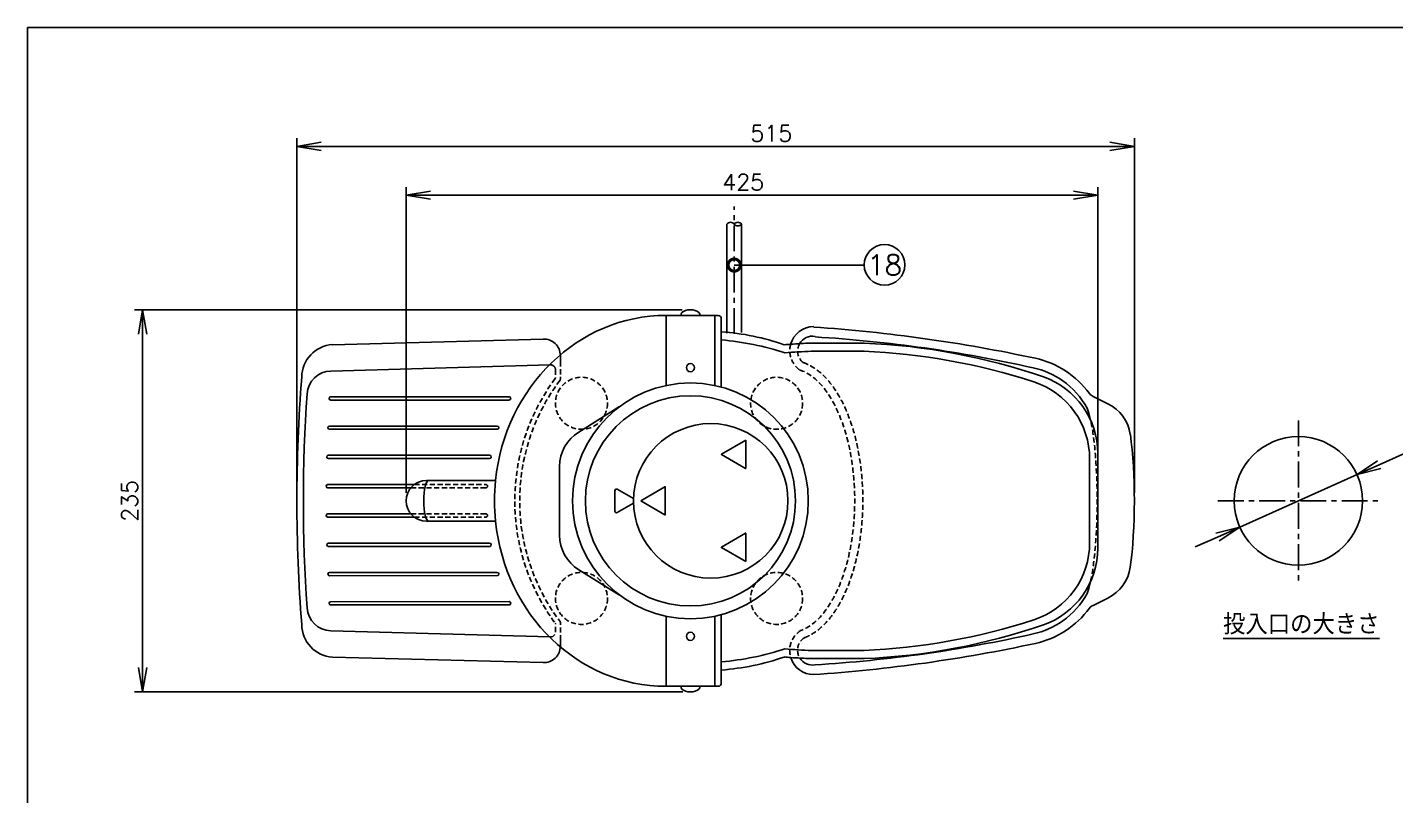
# Model space of a CAD drawing. Extents: x 115 to 2025, y 0 to 1377.
# Drawn here: x 115 to 956, y 904 to 1377 of the extents above; entities that cross this region are included whole.
import ezdxf
from ezdxf.enums import TextEntityAlignment as Align

# ---------------------------------------------------------------- set-up
doc = ezdxf.new("R2010")
doc.units = 0
doc.header["$LTSCALE"] = 0.5
doc.header["$PDMODE"] = 3
doc.linetypes.add('CENTER', pattern=[50.8, 31.75, -6.35, 6.35, -6.35])
doc.linetypes.add('HIDDEN', pattern=[9.525, 6.35, -3.175])
doc.layers.get('0').update_dxf_attribs({"linetype": 'CONTINUOUS'})
doc.layers.get('DEFPOINTS').update_dxf_attribs({"linetype": 'CONTINUOUS'})
for name, color, linetype in [('DANMEN', 7, 'CONTINUOUS'), ('KIKI-2D2', 7, 'CONTINUOUS'), ('SIYOU', 7, 'CONTINUOUS'), ('SUNPOU', 7, 'CONTINUOUS'), ('WAKU', 7, 'CONTINUOUS')]:
    doc.layers.add(name, color=color, linetype=linetype)
doc.styles.add('BIGFONT', font='romans', dxfattribs={"bigfont": 'bigfont'})
doc.styles.get("Standard").update_dxf_attribs({"font": 'ROMANS', "bigfont": 'EXTFONT.shx'})
doc.dimstyles.get("Standard").update_dxf_attribs({"dimscale": 5, "dimtxt": 2, "dimasz": 3, "dimexe": 1, "dimexo": 1, "dimgap": 0.6, "dimtad": 3, "dimdec": 0, "dimzin": 0, "dimdsep": 46, "dimtxsty": 'STANDARD', "dimblk1": 'OPEN', "dimblk2": 'OPEN', "dimsah": 1, "dimcen": 1.5, "dimadec": 0, "dimazin": 0, "dimtfac": 1, "dimtdec": 0, "dimtmove": 0, "dimatfit": 0, "dimldrblk": 'DOTSMALL', "dimfxl": 1, "dimtvp": 1, "dimtolj": 1, "dimtzin": 0, "dimarcsym": 0})

# ---------------------------------------------------------------- blocks, each defined once
blk = doc.blocks.new('_OPEN')
at = {"color": 0, "linetype": 'ByBlock'}
for p, q in [((-1, 0.167), (0, 0)), ((0, 0), (-1, -0.167)), ((0, 0), (-1, 0))]:
    blk.add_line(p, q, dxfattribs=at)
blk = doc.blocks.new('*D3')
at = {"layer": 'DEFPOINTS', "color": 0}
for p in [(932.67, 1101.74), (860.54, 1069.51)]:
    blk.add_point(p, dxfattribs=at)
at = {"layer": 'SUNPOU', "color": 0, "lineweight": -2}
for p, q in [((946.36, 1107.86), (993.72, 1129.03)), ((860.54, 1069.51), (932.67, 1101.74)), ((846.85, 1063.39), (833.15, 1057.27))]:
    blk.add_line(p, q, dxfattribs=at)
at = {"layer": 'SUNPOU', "color": 0, "lineweight": -2, "xscale": 15, "yscale": 15, "zscale": 15}
for p, rotation in [((932.67, 1101.74), 204.0801381402161), ((860.54, 1069.51), 24.0801381402161)]:
    blk.add_blockref('_OPEN', p, dxfattribs=dict(at, rotation=rotation))
at = {"layer": 'SUNPOU', "color": 0, "insert": (976.41, 1130.06), "char_height": 10, "attachment_point": 5, "rotation": 24.08014}
blk.add_mtext('\\A1;∅79', dxfattribs=at)
blk = doc.blocks.new('_DotSmall')
at = {"color": 0, "linetype": 'ByBlock', "const_width": 0.5}
blk.add_lwpolyline([(-0.0625, 0, 1), (0.0625, 0, 1)], format="xyb", close=True, dxfattribs=at)
blk = doc.blocks.new('*D14')
at = {"layer": 'DEFPOINTS', "color": 0}
for p in [(795.76, 1303.57), (795.76, 1085.63), (280.75, 1080.51)]:
    blk.add_point(p, dxfattribs=at)
at = {"layer": 'SUNPOU', "color": 0, "lineweight": -2}
for p, q in [((280.75, 1085.51), (280.75, 1308.57)), ((795.76, 1090.63), (795.76, 1308.57)), ((295.75, 1303.57), (780.76, 1303.57))]:
    blk.add_line(p, q, dxfattribs=at)
at = {"layer": 'SUNPOU', "color": 0, "lineweight": -2, "xscale": 15, "yscale": 15, "zscale": 15, "rotation": 180}
blk.add_blockref('_OPEN', (280.75, 1303.57), dxfattribs=at)
at = {"layer": 'SUNPOU', "color": 0, "lineweight": -2, "xscale": 15, "yscale": 15, "zscale": 15}
blk.add_blockref('_OPEN', (795.76, 1303.57), dxfattribs=at)
at = {"layer": 'SUNPOU', "color": 0, "insert": (572.48, 1311.57), "char_height": 10, "attachment_point": 5}
blk.add_mtext('\\A1;515', dxfattribs=at)
blk = doc.blocks.new('*D15')
at = {"layer": 'DEFPOINTS', "color": 0}
for p in [(185.89, 1203.13), (522.75, 1203.13), (523, 968.13)]:
    blk.add_point(p, dxfattribs=at)
at = {"layer": 'SUNPOU', "color": 0, "lineweight": -2}
for p, q in [((517.75, 1203.13), (180.89, 1203.13)), ((185.89, 983.13), (185.89, 1188.13)), ((518, 968.13), (180.89, 968.13))]:
    blk.add_line(p, q, dxfattribs=at)
at = {"layer": 'SUNPOU', "color": 0, "lineweight": -2, "xscale": 15, "yscale": 15, "zscale": 15}
for p, rotation in [((185.89, 1203.13), 90), ((185.89, 968.13), 270)]:
    blk.add_blockref('_OPEN', p, dxfattribs=dict(at, rotation=rotation))
at = {"layer": 'SUNPOU', "color": 0, "insert": (177.89, 1085.62), "char_height": 10, "attachment_point": 5, "rotation": 90}
blk.add_mtext('\\A1;235', dxfattribs=at)
blk = doc.blocks.new('*D16')
at = {"layer": 'DEFPOINTS', "color": 0}
for p in [(347.96, 1273.57), (347.96, 1085.63), (773.25, 1085.63)]:
    blk.add_point(p, dxfattribs=at)
at = {"layer": 'SUNPOU', "color": 0, "lineweight": -2}
for p, q in [((347.96, 1090.63), (347.96, 1278.57)), ((758.25, 1273.57), (362.96, 1273.57)), ((773.25, 1090.63), (773.25, 1278.57))]:
    blk.add_line(p, q, dxfattribs=at)
at = {"layer": 'SUNPOU', "color": 0, "lineweight": -2, "xscale": 15, "yscale": 15, "zscale": 15, "rotation": 180}
blk.add_blockref('_OPEN', (347.96, 1273.57), dxfattribs=at)
at = {"layer": 'SUNPOU', "color": 0, "lineweight": -2, "xscale": 15, "yscale": 15, "zscale": 15}
blk.add_blockref('_OPEN', (773.25, 1273.57), dxfattribs=at)
at = {"layer": 'SUNPOU', "color": 0, "insert": (555.22, 1281.57), "char_height": 10, "attachment_point": 5}
blk.add_mtext('\\A1;425', dxfattribs=at)
blk = doc.blocks.new('*U38')
at = {"color": 2}
for p, q in [((7.35, 8.68), (-7.5, 0)), ((7.5, -8.6), (7.5, 8.6)), ((7.35, -8.68), (-7.5, 0))]:
    blk.add_line(p, q, dxfattribs=at)
for centre, start, end in [((7.4, 8.6), 0, 120.31982), ((7.4, -8.6), 239.68018, 0)]:
    blk.add_arc(centre, 0.1, start, end, dxfattribs=at)
blk = doc.blocks.new('*U39')
at = {"layer": 'KIKI-2D2', "color": 0, "linetype": 'ByBlock', "lineweight": -2}
for p, rotation in [((553, 1116.37), 239.9999999999999), ((553, 1054.88), 119.9999999999999)]:
    blk.add_blockref('*U38', p, dxfattribs=dict(at, rotation=rotation))
blk.add_blockref('*U38', (499.75, 1085.63), dxfattribs=at)

msp = doc.modelspace()

# ---------------------------------------------------------------- linework, layer by layer
at = {"color": 2}
msp.add_circle((896.61, 1085.63), 39.5, dxfattribs=at)
at = {"layer": 'DANMEN', "color": 2, "linetype": 'CENTER'}
for p, q in [((549.7, 1188.33), (549.7, 1266.54)), ((896.61, 1135.13), (896.61, 1036.13)), ((847.11, 1085.63), (946.11, 1085.63))]:
    msp.add_line(p, q, dxfattribs=at)
at = {"layer": 'DANMEN', "color": 4, "linetype": 'HIDDEN'}
for centre in [(455.75, 1145.63), (575.75, 1145.63), (455.75, 1025.63), (575.75, 1025.63)]:
    msp.add_circle(centre, 16, dxfattribs=at)
at = {"layer": 'DANMEN', "color": 2, "linetype": 'HIDDEN'}
for centre, radius, start, end in [((598.61, 1178.03), 14.75, 164.66733, 233.91848), ((597.84, 1177.76), 9.12, 150.22653, 231.18075), ((598.54, 993.53), 14.75, 122.17837, 196.57315), ((597.77, 993.8), 9.12, 122.72291, 212.06123)]:
    msp.add_arc(centre, radius, start, end, dxfattribs=at)
at = {"layer": 'DANMEN', "color": 2, "linetype": 'HIDDEN', "extrusion": (0, 0, -1)}
msp.add_ellipse((583.79, 1085.93), major_axis=(0, -81.13), ratio=0.493014, start_param=3.295484, end_param=6.109952, dxfattribs=at)
at = {"layer": 'DANMEN', "color": 2, "linetype": 'HIDDEN'}
msp.add_open_spline([(592.12, 1170.65), (593.77, 1170.08), (595.38, 1169.35), (598.78, 1167.43), (600.54, 1166.2), (605.49, 1162.06), (608.49, 1158.67), (613.92, 1150.78), (616.36, 1146.27), (620.63, 1136.36), (622.47, 1130.95), (625.46, 1119.48), (626.63, 1113.42), (628.24, 1100.96), (628.69, 1094.55), (628.86, 1081.69), (628.57, 1075.25), (627.28, 1062.64), (626.28, 1056.47), (623.59, 1044.73), (621.9, 1039.15), (617.9, 1028.84), (615.6, 1024.11), (610.42, 1015.72), (607.55, 1012.06), (602.2, 1006.91), (599.85, 1005.09), (595.91, 1002.79), (594.39, 1002.06), (592.84, 1001.48)], degree=3, knots=[3.309901, 3.309901, 3.309901, 3.309901, 3.412479, 3.412479, 3.53248, 3.53248, 3.76323, 3.76323, 3.99398, 3.99398, 4.224729, 4.224729, 4.455479, 4.455479, 4.686229, 4.686229, 4.916978, 4.916978, 5.147728, 5.147728, 5.378478, 5.378478, 5.609228, 5.609228, 5.839977, 5.839977, 6.002722, 6.002722, 6.09993, 6.09993, 6.09993, 6.09993], dxfattribs=at)
at = {"layer": 'KIKI-2D2', "color": 2}
for p, q in [((545.2, 1188.83), (545.2, 1255.81)), ((554.2, 1189.13), (554.2, 1255.81)), ((507.75, 1156.56), (507.75, 1199.63)), ((516.75, 1199.63), (528.75, 1199.63)), ((537.75, 1156.56), (537.75, 1199.63)), ((541.75, 1155.59), (541.75, 1189.62)), ((596.93, 1182.63), (629.56, 1182.63)), ((596.93, 1177.63), (629.56, 1177.63)), ((479.19, 1143.58), (454.05, 1127.96)), ((768.25, 1059.9), (768.25, 1111.35)), ((773.25, 1056.58), (773.25, 1114.67)), ((442.25, 1064.53), (442.25, 1106.73)), ((454.05, 1043.29), (479.18, 1027.68)), ((507.75, 971.63), (507.75, 1014.7)), ((537.75, 971.63), (537.75, 1014.7)), ((541.75, 981.63), (541.75, 1015.66)), ((596.93, 993.63), (629.56, 993.63)), ((596.93, 988.63), (629.56, 988.63)), ((516.75, 971.63), (528.75, 971.63))]:
    msp.add_line(p, q, dxfattribs=at)
at = {"layer": 'KIKI-2D2', "color": 3}
for p, q in [((507.75, 1199.63), (516.75, 1199.63)), ((528.75, 1199.63), (539.75, 1199.63)), ((541.75, 1189.62), (541.75, 1197.63)), ((779.5, 1145.37), (770.37, 1149.86)), ((360.46, 1098.12), (402.88, 1098.12)), ((360.46, 1073.13), (402.88, 1073.13)), ((779.5, 1025.88), (770.37, 1021.39)), ((541.75, 981.63), (541.75, 973.63)), ((507.75, 971.63), (516.75, 971.63)), ((528.75, 971.63), (539.75, 971.63))]:
    msp.add_line(p, q, dxfattribs=at)
at = {"layer": 'KIKI-2D2', "color": 4}
for p, q in [((432.2, 1185.05), (302.65, 1181.66)), ((442.75, 1175.06), (442.75, 1171.34)), ((436.58, 1169.26), (301.59, 1165.45)), ((411.28, 1149.63), (301.47, 1149.63)), ((411.17, 1147.63), (301.47, 1147.63)), ((404, 1131.63), (300.75, 1131.63)), ((403.89, 1129.63), (300.75, 1129.63)), ((399.35, 1113.63), (300.07, 1113.63)), ((399.24, 1111.63), (300.07, 1111.63)), ((352.96, 1095.63), (299.73, 1095.63)), ((350.85, 1093.63), (299.73, 1093.63)), ((350.85, 1077.62), (299.73, 1077.62)), ((352.96, 1075.62), (299.73, 1075.62)), ((399.25, 1059.65), (300.08, 1059.62)), ((399.36, 1057.65), (300.08, 1057.62)), ((403.9, 1041.66), (300.77, 1041.62)), ((404.02, 1039.66), (300.77, 1039.62)), ((411.19, 1023.66), (301.48, 1023.62)), ((411.3, 1021.66), (301.49, 1021.62)), ((436.58, 1001.99), (301.59, 1005.8)), ((442.75, 996.19), (442.75, 999.91)), ((432.2, 986.21), (302.65, 989.59))]:
    msp.add_line(p, q, dxfattribs=at)
at = {"layer": 'KIKI-2D2', "color": 4, "linetype": 'HIDDEN'}
for p, q in [((442.75, 1171.34), (442.75, 1160.4)), ((439.75, 1166.27), (439.75, 1161.39)), ((439.75, 1166.27), (439.75, 1161.39)), ((352.96, 1095.63), (397.03, 1095.62)), ((350.85, 1093.63), (396.92, 1093.63)), ((350.85, 1077.62), (396.92, 1077.62)), ((352.96, 1075.62), (397.03, 1075.63)), ((439.75, 1004.98), (439.75, 1009.86)), ((442.75, 999.91), (442.75, 1010.86))]:
    msp.add_line(p, q, dxfattribs=at)
at = {"layer": 'KIKI-2D2', "color": 2}
for points in [[(549.7, 1255.81, 0.5), (554.2, 1255.81, 0.5), (549.7, 1255.81, 0.5), (545.2, 1255.81, 0.5)], [(487.77, 1086.98), (477.75, 1092.76, 0.57735), (476.25, 1091.89), (476.25, 1079.36, 0.57735), (477.75, 1078.49), (487.77, 1084.28)]]:
    msp.add_lwpolyline(points, format="xyb", dxfattribs=at)
for points in [[(766.7, 1142.59), (767.82, 1139.54), (768.82, 1135.24)], [(766.7, 1028.66), (767.82, 1031.72), (768.82, 1036.02)]]:
    msp.add_lwpolyline(points, dxfattribs=at)
for centre, radius in [((522.75, 1167.54), 2.5), ((522.75, 1085.63), 72.5), ((522.75, 1085.63), 64.62), ((535.25, 1085.63), 47.5), ((535.25, 1085.63), 47.5), ((522.75, 1002.35), 2.5)]:
    msp.add_circle(centre, radius, dxfattribs=at)
at = {"layer": 'KIKI-2D2', "color": 3}
for centre, radius, start, end in [((539.75, 1197.63), 2, 0, 90), ((530.68, 1038.7), 151.33, 70.81975, 85.80452), ((598.61, 1178.03), 14.75, 90, 164.66733), ((532.8, 231.83), 962.9, 77.88707, 86.08515), ((613.24, 775.63), 407.32, 94.063, 94.62581), ((722.84, 1118.59), 56, 36.1263, 77.61099), ((772.11, 1154.55), 5, 216.1263, 249.70705), ((768.47, 1122.94), 25, 8.05548, 63.81295), ((360.46, 1085.63), 12.5, 90, 270), ((768.47, 1048.31), 25, 296.18705, 351.94452), ((722.84, 1052.67), 56, 282.38901, 323.8737), ((772.11, 1016.7), 5, 110.29295, 143.8737), ((532.8, 1939.43), 962.9, 273.91485, 282.11293), ((530.68, 1132.55), 151.33, 274.19548, 289.18025), ((613.24, 1395.62), 407.32, 265.37419, 265.93976), ((598.54, 993.53), 14.75, 196.57315, 270), ((539.75, 973.63), 2, 270, 0)]:
    msp.add_arc(centre, radius, start, end, dxfattribs=at)
at = {"layer": 'KIKI-2D2', "color": 2}
for centre, radius, start, end in [((597.84, 1177.76), 9.12, 79.92501, 150.22653), ((548.33, 342.88), 845.09, 77.33839, 86.53759), ((527.07, 1012.88), 172.35, 71.83797, 85.11622), ((613.24, 775.63), 407.32, 92.29527, 94.063), ((613.61, 795.04), 387.91, 71.01655, 87.64343), ((613.24, 775.63), 402.32, 92.29527, 94.62581), ((612.16, 781.73), 396.27, 72.11023, 87.51277), ((612.16, 781.74), 396.27, 72.11023, 87.51277), ((722.84, 1118.59), 50, 54.72887, 77.61099), ((723.25, 1114.68), 50, 0, 70.67636), ((718.25, 1111.35), 50, 0, 71.77084), ((718.25, 1111.35), 50, 0, 71.77084), ((722.84, 1118.59), 50, 28.69081, 54.72887), ((467.25, 1106.73), 25, 121.85416, 180), ((467.25, 1064.53), 25, 180, 238.14132), ((718.25, 1059.9), 50, 288.22916, 0), ((723.25, 1056.58), 50, 289.32364, 0), ((722.84, 1052.67), 50, 305.27113, 331.30919), ((612.16, 1389.52), 396.27, 272.48723, 287.88977), ((722.84, 1052.67), 50, 282.38901, 305.27113), ((548.33, 1828.37), 845.09, 273.46241, 282.66161), ((613.61, 1376.21), 387.91, 272.35657, 288.98345), ((527.07, 1158.37), 172.35, 274.88378, 288.16203), ((613.24, 1395.62), 402.32, 265.37419, 267.70473), ((613.24, 1395.62), 407.32, 265.93976, 267.70473), ((597.77, 993.8), 9.12, 212.06123, 280.07499)]:
    msp.add_arc(centre, radius, start, end, dxfattribs=at)
at = {"layer": 'KIKI-2D2', "color": 4}
for centre, radius, start, end in [((303.75, 1161.7), 20, 93.14496, 180), ((432.75, 1175.06), 10, 0, 93.14496), ((432.75, 1175.06), 10, 0, 93.14496), ((1246.66, 1085.63), 965.91, 175.48308, 184.51692), ((301.96, 1150.45), 15, 91.40968, 176.09087), ((436.75, 1166.27), 3, 31.87599, 93.14496), ((1250.66, 1085.63), 965.91, 176.09087, 183.90913), ((301.53, 1148.63), 1, 93.37659, 272.97953), ((411.23, 1148.63), 1, 267.02047, 86.62341), ((300.81, 1130.63), 1, 93.37659, 272.97953), ((403.94, 1130.63), 1, 267.02047, 86.62341), ((300.13, 1112.63), 1, 93.37659, 272.97953), ((399.3, 1112.63), 1, 267.02047, 86.62341), ((299.79, 1094.63), 1, 93.37659, 272.97953), ((299.79, 1076.62), 1, 87.02047, 266.62341), ((300.14, 1058.62), 1, 87.03743, 266.64038), ((399.3, 1058.65), 1, 273.39356, 92.9965), ((300.83, 1040.62), 1, 87.03743, 266.64038), ((403.96, 1040.66), 1, 273.39356, 92.9965), ((301.96, 1020.8), 15, 183.90913, 268.59032), ((301.54, 1022.62), 1, 87.03743, 266.64038), ((411.24, 1022.66), 1, 273.39356, 92.9965), ((438.75, 1009.86), 1, 0, 36.52311), ((441.75, 1010.86), 1, 0, 36.97535), ((303.75, 1009.56), 20, 180, 266.85504), ((436.75, 1004.98), 3, 266.85504, 328.12401), ((432.75, 996.19), 10, 266.85504, 0)]:
    msp.add_arc(centre, radius, start, end, dxfattribs=at)
at = {"layer": 'KIKI-2D2', "color": 4, "linetype": 'HIDDEN'}
for centre, radius, start, end in [((436.75, 1166.27), 3, 0, 31.94894), ((438.75, 1161.39), 1, 323.47689, 0), ((541.05, 1085.63), 126.3, 143.47689, 216.52311), ((541.06, 1085.63), 123.31, 143.02465, 216.97535), ((441.75, 1160.4), 1, 323.02465, 0), ((396.97, 1094.63), 1, 267.02047, 86.62341), ((396.97, 1076.62), 1, 273.37659, 92.97953)]:
    msp.add_arc(centre, radius, start, end, dxfattribs=at)
at = {"layer": 'KIKI-2D2', "color": 3, "extrusion": (0, 0, -1)}
msp.add_ellipse((522.75, 1199.63), major_axis=(6, 0), ratio=0.583768, start_param=3.141593, end_param=6.284676, dxfattribs=at)
at = {"layer": 'KIKI-2D2', "color": 3}
for centre, major_axis, ratio, start_param, end_param in [((507.75, 1085.63), (0, 114), 0.92546, 6.283185, 7.744146), ((784.72, 1085.78), (0.03, 64.45), 0.171244, 4.023589, 5.395352), ((507.75, 1085.63), (0, 114), 0.92546, 7.963877, 9.424778), ((522.75, 971.63), (6, 0), 0.583768, 3.141593, 6.284676)]:
    msp.add_ellipse(centre, major_axis=major_axis, ratio=ratio, start_param=start_param, end_param=end_param, dxfattribs=at)
at = {"layer": 'KIKI-2D2', "color": 2, "linetype": 'HIDDEN'}
msp.add_ellipse((761.84, 1085.78), major_axis=(0.03, 64.45), ratio=0.171244, start_param=3.830266, end_param=5.576042, dxfattribs=at)
at = {"layer": 'KIKI-2D2', "color": 2}
for centre, major_axis, ratio, start_param, end_param in [((361.79, 1085.63), (0, -12.5), 0.244892, 3.141593, 6.283185), ((507.75, 1085.63), (0, 114), 0.92546, 7.744146, 7.963877)]:
    msp.add_ellipse(centre, major_axis=major_axis, ratio=ratio, start_param=start_param, end_param=end_param, dxfattribs=at)
at = {"layer": 'SUNPOU'}
msp.add_circle((642.12, 1230.7), 12.5, dxfattribs=at)
at = {"layer": 'WAKU', "color": 6}
for p, q in [((2025, 1376.75), (115, 1376.75)), ((115, 1376.75), (115, 0))]:
    msp.add_line(p, q, dxfattribs=at)

# ---------------------------------------------------------------- block references
at = {"layer": 'KIKI-2D2', "color": 2}
msp.add_blockref('*U39', (0, 0), dxfattribs=at)

# ---------------------------------------------------------------- texts
at = {"layer": 'SIYOU', "color": 1}
msp.add_text('%%U投入口の大きさ', height=12.5, dxfattribs=at).set_placement((898.4, 1009.73), align=Align.MIDDLE_CENTER)
at = {"layer": 'SUNPOU', "style": 'BIGFONT'}
msp.add_text('18', height=12.5, rotation=360, dxfattribs=at).set_placement((642.12, 1230.7), align=Align.MIDDLE)

# ---------------------------------------------------------------- dimensions: what is measured, and where the dimension line sits
at = {"layer": 'SUNPOU'}
for base, p1, p2, picture, middle in [((795.76, 1303.57), (280.75, 1080.51), (795.76, 1085.63), '*D14', (572.48, 1303.57)), ((347.96, 1273.57), (773.25, 1085.63), (347.96, 1085.63), '*D16', (555.22, 1273.57))]:
    dim = msp.add_linear_dim(base=base, p1=p1, p2=p2, dimstyle='STANDARD', dxfattribs=at)
    dim.commit()
    dim.dimension.update_dxf_attribs({"geometry": picture, "text_midpoint": middle, "dimtype": 160})
dim = msp.add_linear_dim(base=(185.89, 1203.13), p1=(523, 968.13), p2=(522.75, 1203.13), angle=90, dimstyle='STANDARD', dxfattribs=at)
dim.commit()
dim.dimension.update_dxf_attribs({"geometry": '*D15', "text_midpoint": (185.89, 1085.62), "dimtype": 160})
at = {"layer": 'SUNPOU', "color": 7}
dim = msp.add_diameter_dim_2p(p1=(860.54, 1069.51), p2=(932.67, 1101.74), dimstyle='STANDARD', dxfattribs=at)
dim.commit()
dim.dimension.update_dxf_attribs({"geometry": '*D3', "text_midpoint": (979.68, 1122.75), "dimtype": 163})

# ---------------------------------------------------------------- leaders
at = {"layer": 'SUNPOU'}
msp.add_leader([(549.7, 1230.59), (629.62, 1230.58)], dimstyle='STANDARD', dxfattribs=at)

doc.saveas('drawing.dxf')
